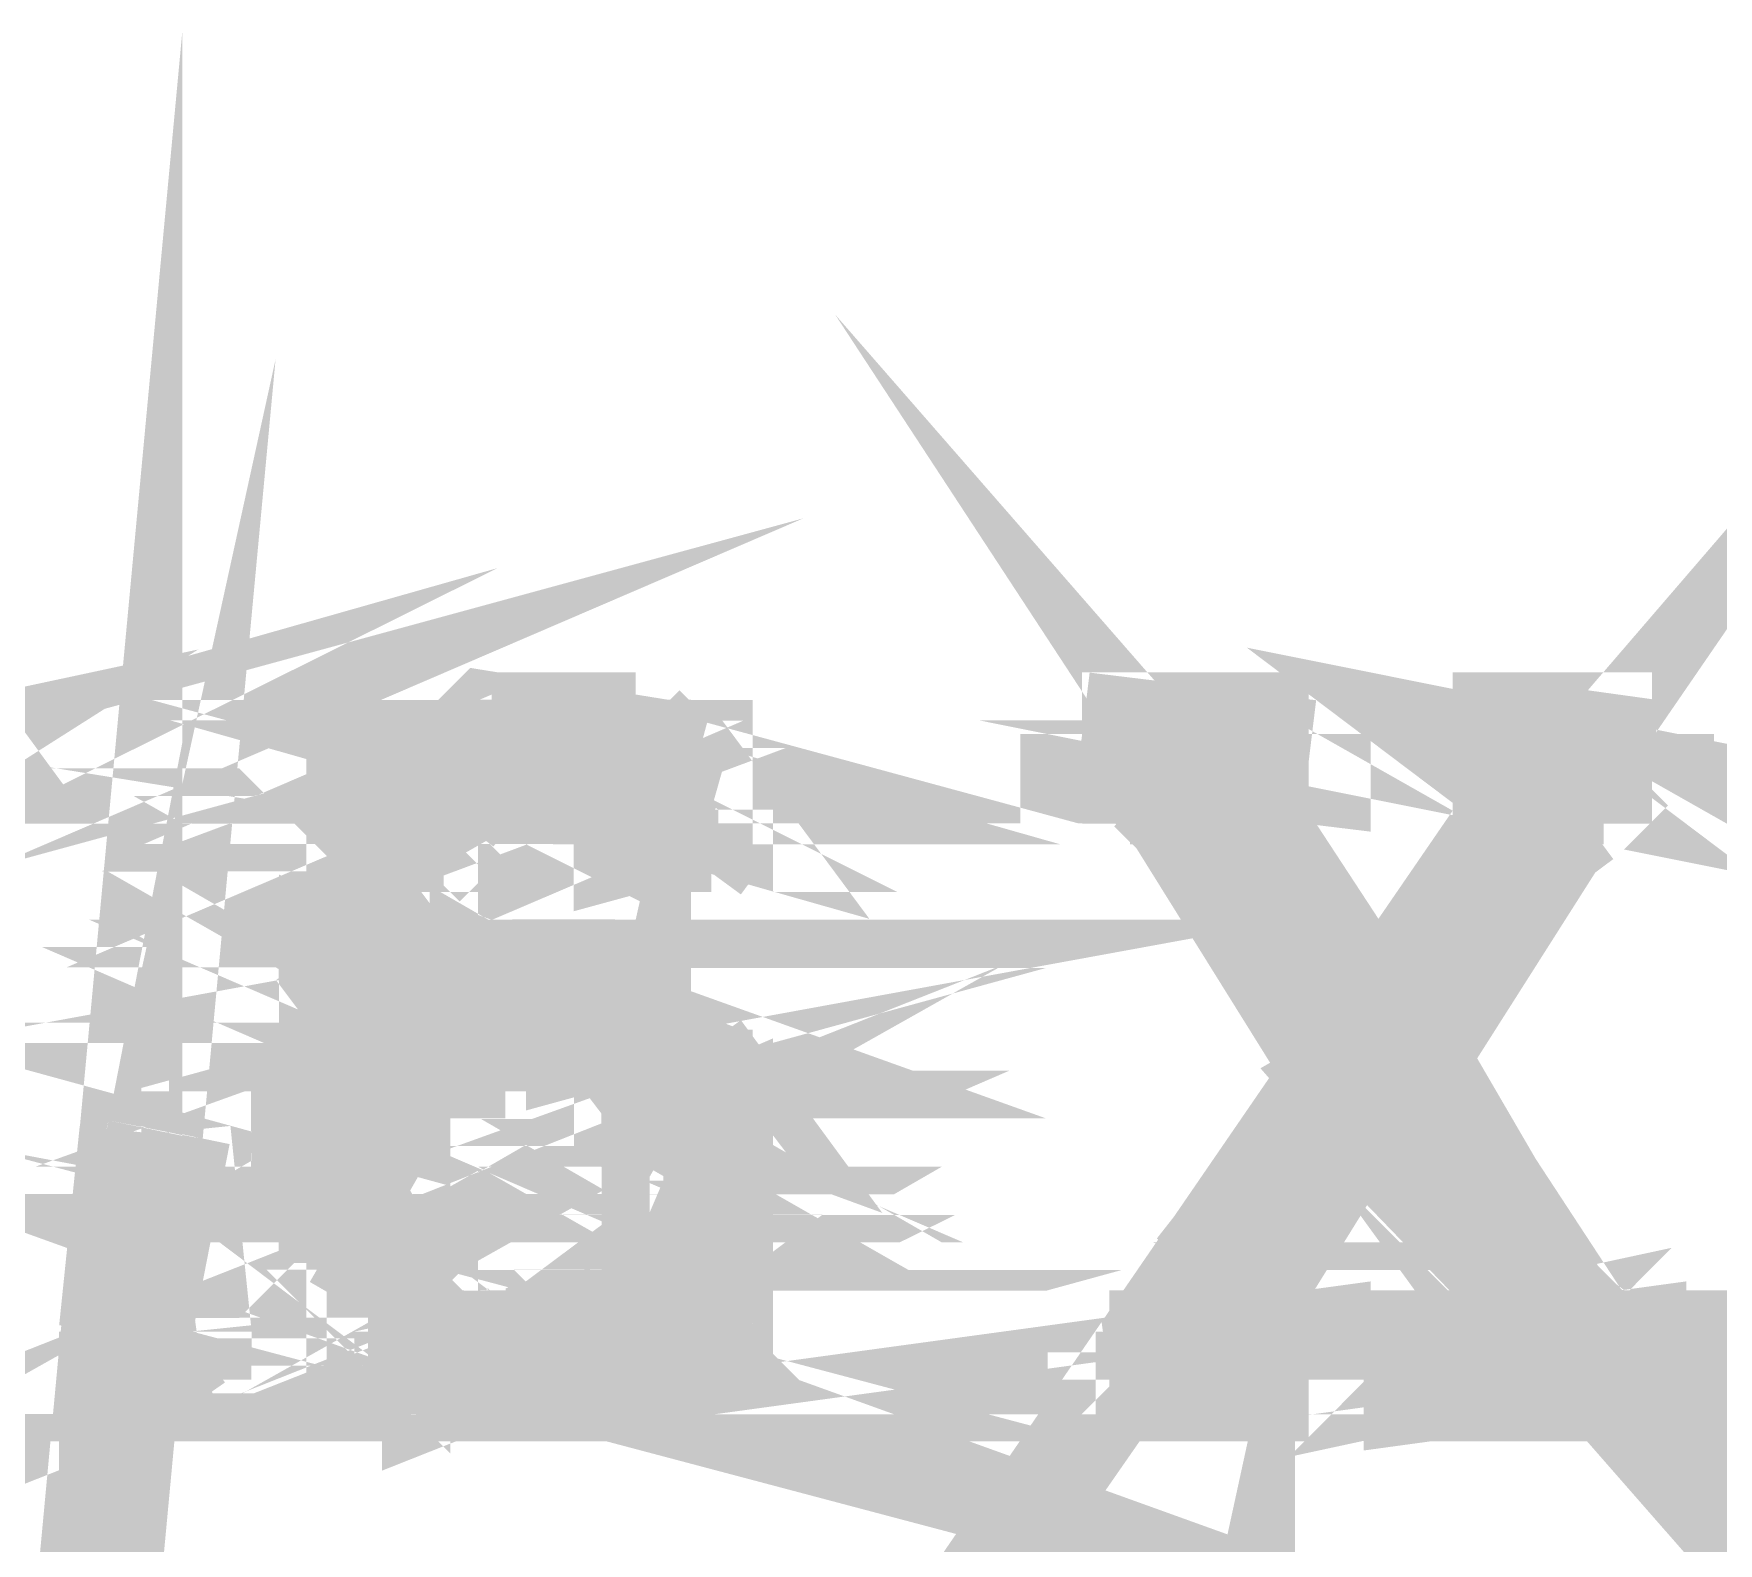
# Model space of a CAD drawing. Header units: inches. Extents: x -524 to 1067, y -71 to 1110.
# Drawn here: x 688.81 to 704.61, y 134.83 to 148.98 of the extents above; entities that cross this region are included whole.
import ezdxf

# ---------------------------------------------------------------- set-up
doc = ezdxf.new("R2010")
doc.units = ezdxf.units.IN
doc.header["$MEASUREMENT"] = 0
doc.layers.add('H', color=7, linetype='Continuous')
doc.layers.add('P', color=7, linetype='Continuous')

msp = doc.modelspace()

# ---------------------------------------------------------------- hatches: boundary and pattern name
at = {"layer": 'H', "linetype": 'Continuous'}
for points in [[(692.914, 142.153), (693.107, 142.347), (694.523, 142.347), (694.717, 142.153), (692.914, 142.153)], [(698.71, 142.153), (698.71, 142.347), (700.768, 142.347), (700.768, 142.153), (698.71, 142.153)], [(702.119, 142.153), (702.119, 142.347), (703.987, 142.153), (702.119, 142.153)], [(703.987, 142.153), (702.119, 142.347), (703.987, 142.347), (703.987, 142.153)], [(692.658, 141.894), (692.658, 142.153), (693.107, 142.153), (692.658, 141.704), (692.206, 141.445), (692.206, 141.704), (692.399, 141.704), (692.399, 141.894), (692.658, 141.894)], [(695.231, 141.704), (694.264, 141.894), (694.264, 142.153), (694.976, 142.153), (694.976, 141.894), (695.231, 141.704)], [(701.476, 139.577), (699.611, 141.704), (699.352, 141.894), (699.159, 141.894), (700.319, 142.153), (700.06, 141.894), (700.06, 141.704), (701.476, 139.577)], [(699.159, 141.894), (699.159, 142.153), (700.319, 142.153), (699.159, 141.894)], [(702.827, 141.894), (702.637, 142.153), (703.535, 141.894), (702.827, 141.894)], [(703.535, 141.894), (702.637, 142.153), (703.794, 142.153), (703.535, 141.894)], [(694.264, 141.704), (694.264, 141.894), (695.231, 141.704), (694.264, 141.704)], [(703.086, 141.445), (701.67, 139.387), (701.476, 139.577), (702.827, 141.704), (702.827, 141.894), (703.345, 141.894), (703.345, 141.704), (703.086, 141.445)], [(692.206, 141.445), (692.658, 141.704), (692.658, 141.445), (692.206, 141.445)], [(694.976, 141.186), (694.523, 141.445), (695.231, 141.704), (695.231, 141.445), (694.976, 141.186)], [(694.523, 141.445), (694.523, 141.704), (695.231, 141.704), (694.523, 141.445)], [(701.217, 139.128), (699.611, 141.704), (701.476, 139.577), (701.217, 139.128)], [(691.947, 140.737), (691.947, 141.186), (692.206, 141.445), (692.658, 141.445), (692.399, 141.186), (692.399, 140.996), (692.206, 140.737), (692.206, 139.387), (691.498, 139.577), (691.757, 139.836), (691.757, 140.737), (691.947, 140.737)], [(694.523, 141.186), (694.523, 141.445), (694.976, 141.186), (694.523, 141.186)], [(692.914, 139.836), (693.107, 140.095), (694.264, 140.095), (694.523, 139.836), (692.914, 139.836)], [(692.206, 139.387), (692.658, 139.836), (693.107, 139.836), (692.914, 139.577), (692.658, 139.577), (692.206, 139.387)], [(694.009, 139.577), (694.009, 139.836), (694.717, 139.836), (694.717, 139.577), (694.976, 139.577), (694.976, 139.387), (695.231, 139.128), (695.231, 138.226), (694.717, 138.226), (694.717, 139.128), (694.523, 139.128), (694.523, 139.387), (694.264, 139.577), (694.009, 139.577)], [(691.498, 139.128), (691.498, 139.577), (692.206, 139.387), (691.498, 139.128)], [(692.206, 139.128), (692.206, 139.387), (692.658, 139.577), (692.658, 139.387), (692.399, 139.387), (692.399, 139.128), (692.206, 139.128)], [(701.217, 139.128), (701.476, 139.577), (701.67, 139.387), (703.086, 137.069), (701.217, 139.128)], [(691.498, 139.128), (692.206, 139.387), (692.206, 139.128), (691.498, 139.128)], [(691.498, 138.679), (691.498, 139.128), (692.206, 139.128), (692.206, 138.934), (691.498, 138.679)], [(699.801, 137.259), (701.217, 139.128), (701.217, 138.934), (700.06, 137.069), (700.06, 136.81), (699.611, 136.81), (699.801, 137.069), (699.801, 137.259)], [(702.637, 137.069), (701.217, 138.934), (701.217, 139.128), (703.086, 137.069), (702.637, 137.069)], [(691.498, 138.42), (691.498, 138.679), (692.206, 138.934), (692.206, 137.518), (691.757, 137.711), (691.757, 138.226), (691.498, 138.42)], [(689.629, 136.361), (689.629, 136.81), (689.888, 138.679), (690.082, 138.679), (690.341, 136.81), (690.341, 136.361), (689.629, 136.361)], [(694.717, 137.518), (694.717, 138.226), (695.231, 138.226), (695.231, 137.259), (694.976, 137.259), (694.976, 137.069), (694.523, 136.551), (694.009, 136.551), (694.523, 137.069), (694.523, 137.259), (694.717, 137.518)], [(691.947, 137.259), (691.757, 137.518), (691.757, 137.711), (692.206, 137.518), (692.206, 137.259), (692.399, 137.259), (692.399, 136.81), (692.206, 136.81), (692.206, 137.069), (691.947, 137.069), (691.947, 137.259)], [(702.378, 136.551), (702.637, 136.81), (702.637, 137.069), (703.086, 137.069), (703.535, 136.551), (702.378, 136.551)], [(692.399, 136.551), (692.206, 136.81), (692.658, 136.81), (692.914, 136.551), (692.399, 136.551)], [(699.352, 136.551), (700.06, 136.81), (700.06, 136.551), (699.352, 136.551)], [(699.352, 136.551), (699.352, 136.81), (700.06, 136.81), (699.352, 136.551)], [(692.658, 136.361), (693.366, 136.551), (694.264, 136.361), (692.658, 136.361)], [(692.658, 136.361), (692.658, 136.551), (693.366, 136.551), (692.658, 136.361)], [(694.264, 136.361), (693.366, 136.551), (693.556, 136.551), (694.264, 136.361)], [(694.264, 136.361), (693.556, 136.551), (694.264, 136.551), (694.264, 136.361)], [(698.9, 136.361), (698.9, 136.551), (700.768, 136.551), (700.768, 136.361), (698.9, 136.361)], [(701.929, 136.361), (701.929, 136.551), (703.794, 136.551), (703.794, 136.361), (701.929, 136.361)]]:
    msp.add_hatch(color=256, dxfattribs=at).paths.add_polyline_path(points)

# ---------------------------------------------------------------- linework, layer by layer
at = {"layer": 'P'}
for points, const_width in [([(689.822, 138.679), (689.629, 136.616), (689.629, 136.81)], 1.157), ([(703.02, 141.511), (701.411, 139.642), (702.827, 141.704)], 1.157), ([(700.06, 141.704), (699.611, 141.704), (701.411, 139.642), (700.06, 141.704)], 1.157), ([(689.822, 138.679), (689.629, 136.616), (690.082, 138.679)], 1.157), ([(687.764, 141.511), (688.213, 141.704), (687.505, 141.511), (687.764, 141.511)], 1.157), ([(688.213, 141.96), (687.311, 141.704), (688.213, 142.153)], 1.161), ([(688.213, 142.153), (687.311, 141.96), (688.023, 142.412), (688.213, 142.153)], 1.161), ([(684.03, 142.153), (684.994, 142.153), (683.388, 142.412)], 1.161), ([(694.717, 142.153), (693.107, 142.412), (692.848, 142.153)], 1.161), ([(694.717, 142.153), (693.107, 142.412)], 1.161), ([(693.107, 142.412), (693.107, 142.412)], 1.161), ([(693.107, 142.412), (694.458, 142.412)], 1.157), ([(693.107, 142.412), (694.458, 142.412), (693.107, 142.412)], 1.157), ([(694.458, 142.412), (693.107, 142.412), (694.458, 142.412)], 1.157), ([(693.107, 142.412), (694.458, 142.412), (693.301, 142.412), (693.107, 142.412)], 1.157), ([(694.458, 142.412), (693.301, 142.412), (694.264, 142.412), (694.458, 142.412)], 1.157), ([(693.301, 142.412), (694.264, 142.412), (693.556, 142.412), (693.301, 142.412)], 1.157), ([(693.556, 142.412), (693.556, 142.412)], 1.161), ([(694.264, 142.412), (693.556, 142.412), (694.009, 142.412), (694.264, 142.412)], 1.157), ([(693.556, 142.412), (694.009, 142.412), (693.556, 142.412)], 1.157), ([(694.009, 142.412), (693.556, 142.412), (693.815, 142.412), (694.009, 142.412)], 1.157), ([(693.556, 142.412), (693.815, 142.412), (693.556, 142.412)], 1.157), ([(694.458, 142.412), (694.717, 142.153)], 1.161), ([(694.458, 142.412), (694.458, 142.412)], 1.161), ([(698.644, 142.412), (700.768, 142.153), (700.768, 142.412)], 1.161), ([(698.644, 142.412), (700.768, 142.153)], 1.161), ([(700.768, 142.412), (698.644, 142.412)], 1.157), ([(700.768, 142.153), (698.644, 142.153), (698.644, 142.412)], 1.157), ([(702.119, 142.412), (703.987, 142.153), (702.119, 142.412)], 1.161), ([(703.987, 142.153), (702.119, 142.412)], 1.161), ([(702.119, 142.412), (703.987, 142.412)], 1.157), ([(703.987, 142.412), (703.987, 142.153)], 1.161), ([(693.107, 142.153), (692.658, 141.96), (692.658, 142.153)], 1.157), ([(693.107, 142.153), (692.658, 141.96), (692.848, 141.96)], 1.157), ([(694.976, 142.153), (694.264, 142.153), (694.976, 141.96), (694.976, 142.153)], 1.157), ([(694.976, 141.96), (694.264, 141.96), (695.166, 141.704), (694.976, 141.96)], 1.161), ([(692.848, 141.96), (692.399, 141.704), (692.399, 141.96)], 1.161), ([(692.658, 142.153), (693.301, 142.153)], 1.161), ([(692.658, 142.153), (693.107, 142.153), (693.107, 142.153), (692.658, 142.153)], 1.161), ([(692.658, 142.153), (692.848, 142.153)], 1.161), ([(693.301, 142.153), (692.658, 142.153)], 1.157), ([(693.107, 142.153), (692.658, 142.153)], 1.157), ([(693.301, 142.153), (692.658, 142.153)], 1.157), ([(692.848, 142.153), (693.556, 142.153)], 1.161), ([(692.848, 142.153), (694.717, 142.153), (694.717, 142.153), (692.848, 142.153)], 1.161), ([(692.848, 141.96), (693.107, 142.153)], 1.161), ([(692.848, 142.153), (693.556, 142.153)], 1.161), ([(692.848, 142.153), (693.301, 142.153), (693.556, 142.153)], 1.161), ([(692.848, 142.153), (693.301, 142.153)], 1.161), ([(692.848, 142.153), (693.556, 142.153)], 1.161), ([(692.848, 142.153), (692.848, 142.153)], 1.161), ([(694.717, 142.153), (692.848, 142.153)], 1.157), ([(694.717, 142.153), (692.848, 142.153)], 1.157), ([(693.556, 142.153), (692.848, 142.153)], 1.157), ([(693.556, 142.153), (692.848, 142.153)], 1.157), ([(693.556, 142.153), (692.848, 142.153)], 1.157), ([(693.556, 142.153), (694.717, 142.153)], 1.161), ([(693.556, 142.153), (694.717, 142.153)], 1.161), ([(694.717, 142.153), (693.556, 142.153)], 1.157), ([(693.815, 142.153), (694.717, 142.153)], 1.161), ([(694.009, 142.153), (693.815, 142.153)], 1.161), ([(694.009, 142.153), (694.976, 142.153)], 1.161), ([(694.009, 142.153), (694.976, 142.153)], 1.161), ([(694.009, 142.153), (694.717, 142.153)], 1.161), ([(694.009, 142.153), (694.976, 142.153)], 1.161), ([(694.976, 142.153), (694.009, 142.153)], 1.157), ([(694.976, 142.153), (694.264, 142.153), (694.009, 142.153)], 1.157), ([(694.717, 142.153), (694.009, 142.153)], 1.157), ([(694.717, 142.153), (694.009, 142.153)], 1.157), ([(694.717, 142.153), (694.009, 142.153)], 1.157), ([(694.976, 141.96), (694.264, 141.96), (694.264, 142.153)], 1.161), ([(694.264, 142.153), (694.976, 141.96)], 1.157), ([(694.976, 142.153), (694.717, 142.153)], 1.157), ([(702.571, 142.153), (703.535, 141.96), (702.571, 142.153), (703.535, 141.96), (702.827, 141.96), (702.571, 142.153)], 1.161), ([(698.644, 142.153), (700.768, 142.153), (700.768, 142.153), (698.644, 142.153)], 1.161), ([(700.768, 142.153), (698.644, 142.153)], 1.157), ([(700.768, 142.153), (698.9, 142.153), (698.644, 142.153)], 1.157), ([(698.9, 142.153), (700.768, 142.153)], 1.161), ([(698.9, 142.153), (700.254, 142.153), (700.509, 142.153)], 1.161), ([(698.9, 142.153), (700.254, 142.153)], 1.161), ([(700.768, 142.153), (698.9, 142.153)], 1.157), ([(700.509, 142.153), (698.9, 142.153)], 1.157), ([(700.254, 142.153), (699.093, 142.153), (698.9, 142.153)], 1.157), ([(699.093, 142.153), (700.254, 142.153), (700.254, 142.153), (699.093, 142.153)], 1.161), ([(699.093, 141.96), (699.093, 142.153)], 1.161), ([(699.093, 141.96), (700.254, 142.153)], 1.157), ([(700.254, 142.153), (699.093, 142.153)], 1.157), ([(700.254, 142.153), (699.093, 141.96)], 1.157), ([(700.254, 142.153), (700.06, 141.96)], 1.157), ([(702.119, 142.153), (703.987, 142.153)], 1.161), ([(703.987, 142.153), (702.378, 142.153), (702.119, 142.153)], 1.157), ([(702.378, 142.153), (703.987, 142.153)], 1.161), ([(702.378, 142.153), (703.728, 142.153), (703.987, 142.153)], 1.161), ([(702.378, 142.153), (703.728, 142.153)], 1.161), ([(703.987, 142.153), (702.378, 142.153)], 1.157), ([(703.987, 142.153), (702.378, 142.153)], 1.157), ([(703.728, 142.153), (702.571, 142.153), (702.378, 142.153)], 1.157), ([(702.571, 142.153), (703.535, 141.96), (703.728, 142.153)], 1.161), ([(703.728, 142.153), (702.571, 142.153)], 1.157), ([(692.658, 141.96), (692.399, 141.96)], 1.161), ([(692.848, 141.96), (692.399, 141.96)], 1.161), ([(692.848, 141.96), (692.399, 141.704)], 1.161), ([(692.399, 141.96), (692.658, 141.96)], 1.157), ([(692.399, 141.96), (692.848, 141.96)], 1.157), ([(692.399, 141.96), (692.848, 141.96)], 1.157), ([(692.658, 141.704), (692.848, 141.96)], 1.161), ([(692.848, 141.96), (692.848, 141.96)], 1.161), ([(694.264, 141.96), (695.166, 141.704), (694.264, 141.96)], 1.161), ([(700.06, 141.96), (699.093, 141.96)], 1.161), ([(700.06, 141.96), (699.093, 141.96)], 1.161), ([(700.06, 141.96), (699.352, 141.96), (699.093, 141.96)], 1.161), ([(699.093, 141.96), (700.06, 141.96)], 1.157), ([(699.093, 141.96), (700.06, 141.96)], 1.157), ([(700.06, 141.96), (699.352, 141.96)], 1.161), ([(700.06, 141.96), (699.352, 141.96), (699.352, 141.96), (700.06, 141.96)], 1.161), ([(699.352, 141.96), (700.06, 141.704), (700.06, 141.96)], 1.161), ([(699.352, 141.96), (700.06, 141.704)], 1.161), ([(699.611, 141.704), (699.352, 141.96)], 1.161), ([(699.352, 141.96), (700.06, 141.96)], 1.157), ([(699.352, 141.96), (700.06, 141.96)], 1.157), ([(700.06, 141.96), (700.06, 141.96)], 1.161), ([(700.06, 141.96), (700.06, 141.96)], 1.161), ([(703.279, 141.96), (702.827, 141.96), (703.279, 141.704)], 1.161), ([(703.535, 141.96), (702.827, 141.96)], 1.161), ([(702.827, 141.96), (703.279, 141.704)], 1.161), ([(703.535, 141.96), (702.827, 141.96), (702.827, 141.96)], 1.161), ([(703.535, 141.96), (702.827, 141.96)], 1.161), ([(703.535, 141.96), (703.535, 141.96), (702.827, 141.96)], 1.161), ([(702.827, 141.96), (703.535, 141.96)], 1.157), ([(703.279, 141.704), (702.827, 141.704), (702.827, 141.96)], 1.157), ([(702.827, 141.96), (703.535, 141.96), (702.827, 141.96)], 1.157), ([(702.827, 141.96), (703.535, 141.96)], 1.157), ([(703.279, 141.704), (703.279, 141.96)], 1.157), ([(689.629, 136.616), (690.082, 138.679), (689.629, 136.361), (689.629, 136.616)], 1.157), ([(692.14, 141.704), (692.658, 141.704), (692.14, 141.511), (692.14, 141.704)], 1.157), ([(692.399, 141.704), (692.14, 141.704)], 1.161), ([(692.658, 141.704), (692.14, 141.511), (692.658, 141.704)], 1.157), ([(692.14, 141.704), (692.399, 141.704)], 1.157), ([(692.658, 141.704), (692.14, 141.704), (692.658, 141.704)], 1.157), ([(692.399, 141.704), (692.658, 141.704)], 1.157), ([(692.658, 141.704), (692.658, 141.704)], 1.161), ([(694.264, 141.704), (695.166, 141.704), (694.264, 141.704)], 1.157), ([(694.264, 141.704), (695.166, 141.704)], 1.157), ([(695.166, 141.704), (694.264, 141.704)], 1.157), ([(695.166, 141.704), (694.458, 141.511), (695.166, 141.704), (694.458, 141.511)], 1.161), ([(695.166, 141.704), (694.458, 141.511), (694.458, 141.704)], 1.161), ([(694.458, 141.511), (695.166, 141.511), (695.166, 141.704)], 1.157), ([(694.458, 141.704), (695.166, 141.704)], 1.157), ([(695.166, 141.704), (695.166, 141.704)], 1.161), ([(701.217, 139.128), (699.611, 141.704)], 1.161), ([(699.611, 141.704), (701.411, 139.642), (699.611, 141.704), (701.411, 139.642), (701.217, 139.128)], 1.157), ([(700.06, 141.704), (699.611, 141.704)], 1.157), ([(702.827, 141.704), (702.827, 141.704)], 1.161), ([(702.827, 141.704), (703.02, 141.511)], 1.161), ([(702.827, 141.704), (703.02, 141.511)], 1.161), ([(703.279, 141.704), (702.827, 141.704), (703.279, 141.704)], 1.157), ([(702.827, 141.704), (703.279, 141.704), (702.827, 141.704)], 1.157), ([(703.279, 141.704), (702.827, 141.704)], 1.157), ([(703.02, 141.511), (703.279, 141.704)], 1.157), ([(703.279, 141.704), (703.279, 141.704)], 1.161), ([(692.658, 141.511), (692.14, 141.511), (692.399, 141.252)], 1.161), ([(691.947, 141.252), (692.14, 141.511)], 1.161), ([(692.658, 141.511), (692.14, 141.511)], 1.161), ([(692.14, 141.511), (692.399, 141.252)], 1.161), ([(692.658, 141.511), (692.14, 141.511), (692.14, 141.511)], 1.161), ([(692.14, 141.511), (692.658, 141.511)], 1.157), ([(692.14, 141.511), (692.658, 141.511)], 1.157), ([(692.399, 141.252), (692.658, 141.511)], 1.157), ([(695.166, 141.511), (694.458, 141.511), (694.976, 141.252)], 1.157), ([(694.458, 141.511), (694.458, 141.511)], 1.161), ([(694.458, 141.511), (694.976, 141.252), (694.458, 141.511)], 1.157), ([(694.458, 141.511), (695.166, 141.511), (694.458, 141.511)], 1.157), ([(694.976, 141.252), (695.166, 141.511)], 1.161), ([(701.411, 139.642), (701.67, 139.387), (703.02, 141.511)], 1.161), ([(703.02, 141.511), (701.411, 139.642)], 1.157), ([(692.399, 141.252), (691.947, 141.252), (692.399, 140.996), (692.399, 141.252)], 1.157), ([(701.67, 139.387), (701.217, 139.128), (703.02, 137.069), (701.67, 139.387)], 1.157), ([(691.947, 141.252), (692.399, 140.996), (691.947, 140.996), (691.947, 141.252)], 1.157), ([(691.947, 141.252), (691.947, 141.252)], 1.161), ([(692.399, 141.252), (691.947, 141.252)], 1.157), ([(692.399, 141.252), (691.947, 141.252), (692.399, 141.252)], 1.157), ([(691.947, 141.252), (692.399, 141.252), (691.947, 141.252)], 1.157), ([(692.399, 141.252), (692.399, 141.252)], 1.161), ([(694.458, 141.252), (694.976, 141.252), (694.717, 141.252), (694.458, 141.252)], 1.157), ([(694.717, 141.252), (694.976, 141.252), (694.717, 141.252), (694.976, 141.252), (694.717, 141.252)], 1.157), ([(692.399, 140.996), (691.947, 140.803), (692.14, 140.803)], 1.157), ([(691.691, 140.803), (692.14, 140.544), (692.14, 140.803)], 1.157), ([(691.947, 140.996), (692.399, 140.996), (692.399, 140.996), (691.947, 140.996)], 1.161), ([(692.399, 140.996), (691.947, 140.803), (691.947, 140.996)], 1.157), ([(692.399, 140.996), (691.947, 140.996)], 1.157), ([(692.14, 140.803), (692.399, 140.996)], 1.161), ([(691.691, 140.803), (692.14, 140.544), (691.691, 140.544)], 1.157), ([(691.947, 140.803), (691.691, 140.803)], 1.161), ([(692.14, 140.803), (691.691, 140.803)], 1.161), ([(691.691, 140.544), (691.691, 140.803)], 1.161), ([(691.691, 140.803), (691.947, 140.803)], 1.157), ([(692.14, 140.544), (691.691, 140.544), (692.14, 140.288)], 1.157), ([(691.691, 140.544), (691.691, 140.544)], 1.161), ([(692.14, 140.544), (691.691, 140.544), (692.14, 140.544)], 1.157), ([(691.691, 140.544), (692.14, 140.544), (691.691, 140.544)], 1.157), ([(691.691, 140.544), (692.14, 140.288)], 1.157), ([(691.691, 140.288), (691.691, 140.544)], 1.157), ([(692.14, 140.544), (692.14, 140.544)], 1.161), ([(692.14, 140.288), (692.14, 140.544)], 1.161), ([(691.691, 140.288), (692.14, 140.095), (692.14, 140.288)], 1.157), ([(691.691, 140.288), (692.14, 140.095), (691.691, 140.095)], 1.157), ([(692.14, 140.288), (691.691, 140.288)], 1.161), ([(692.14, 140.288), (691.691, 140.288)], 1.161), ([(691.691, 140.095), (691.691, 140.288)], 1.161), ([(693.107, 140.095), (694.264, 140.095), (692.848, 139.836)], 1.157), ([(692.14, 140.095), (691.691, 140.095), (692.14, 139.836)], 1.157), ([(691.691, 140.095), (692.14, 139.836), (691.691, 139.836), (691.691, 140.095)], 1.157), ([(692.14, 139.836), (692.14, 140.095)], 1.161), ([(692.848, 139.836), (693.107, 140.095)], 1.161), ([(694.264, 140.095), (692.848, 139.836)], 1.157), ([(694.264, 140.095), (693.107, 140.095), (693.301, 140.095)], 1.157), ([(694.264, 140.095), (693.107, 140.095), (694.264, 140.095)], 1.157), ([(693.301, 140.095), (694.264, 140.095)], 1.161), ([(693.301, 140.095), (694.264, 140.095)], 1.161), ([(693.301, 140.095), (694.264, 140.095)], 1.161), ([(694.264, 140.095), (693.301, 140.095)], 1.157), ([(693.556, 140.095), (694.009, 140.095), (693.301, 140.095), (693.556, 140.095)], 1.157), ([(694.009, 140.095), (693.301, 140.095)], 1.157), ([(693.815, 140.095), (693.556, 140.095)], 1.161), ([(693.556, 140.095), (693.815, 140.095), (694.009, 140.095)], 1.157), ([(694.009, 140.095), (693.815, 140.095)], 1.161), ([(694.264, 140.095), (694.009, 140.095)], 1.157), ([(694.264, 140.095), (694.264, 140.095)], 1.161), ([(694.458, 139.836), (694.264, 140.095)], 1.157), ([(692.14, 139.836), (691.691, 139.836), (692.14, 139.642), (692.14, 139.836)], 1.157), ([(693.301, 136.616), (694.264, 136.361), (693.556, 136.616)], 1.161), ([(694.717, 139.836), (694.009, 139.642), (694.717, 139.642)], 1.157), ([(691.432, 139.642), (691.691, 139.836)], 1.157), ([(691.691, 139.836), (692.14, 139.836), (692.14, 139.836), (691.691, 139.836)], 1.161), ([(691.691, 139.836), (691.691, 139.836)], 1.161), ([(692.14, 139.836), (691.691, 139.836)], 1.157), ([(692.14, 139.836), (691.691, 139.836)], 1.157), ([(691.691, 139.836), (692.14, 139.642)], 1.157), ([(692.658, 139.836), (692.848, 139.642), (692.399, 139.642)], 1.161), ([(692.399, 139.642), (692.658, 139.836)], 1.157), ([(692.658, 139.836), (693.301, 139.836)], 1.161), ([(692.658, 139.836), (692.848, 139.642), (693.107, 139.836)], 1.161), ([(692.658, 139.836), (693.301, 139.836)], 1.161), ([(692.658, 139.836), (692.658, 139.836), (693.301, 139.836)], 1.161), ([(692.658, 139.836), (693.556, 139.836)], 1.161), ([(692.658, 139.836), (693.556, 139.836)], 1.161), ([(693.301, 139.836), (692.658, 139.836)], 1.157), ([(693.107, 139.836), (692.658, 139.836)], 1.157), ([(693.301, 139.836), (692.658, 139.836)], 1.157), ([(693.301, 139.836), (692.658, 139.836)], 1.157), ([(693.301, 139.836), (692.658, 139.836)], 1.157), ([(693.556, 139.836), (692.848, 139.836), (692.658, 139.836)], 1.157), ([(692.848, 139.836), (693.556, 139.836), (694.458, 139.836)], 1.161), ([(692.848, 139.836), (694.458, 139.836)], 1.161), ([(692.848, 139.836), (694.458, 139.836), (694.458, 139.836)], 1.161), ([(692.848, 139.836), (694.458, 139.836)], 1.161), ([(694.458, 139.836), (692.848, 139.836)], 1.157), ([(694.458, 139.836), (692.848, 139.836)], 1.157), ([(694.458, 139.836), (692.848, 139.836)], 1.157), ([(693.556, 139.836), (693.301, 139.836)], 1.157), ([(693.556, 139.836), (694.458, 139.836), (693.815, 139.836)], 1.161), ([(693.815, 139.836), (693.556, 139.836)], 1.157), ([(693.815, 139.836), (694.717, 139.836)], 1.161), ([(694.458, 139.836), (693.815, 139.836), (694.717, 139.836)], 1.161), ([(693.815, 139.836), (694.717, 139.836)], 1.161), ([(693.815, 139.836), (693.815, 139.836)], 1.161), ([(694.717, 139.836), (693.815, 139.836)], 1.157), ([(694.717, 139.836), (693.815, 139.836)], 1.157), ([(694.009, 139.836), (694.717, 139.836)], 1.161), ([(694.717, 139.836), (694.009, 139.642), (694.009, 139.836)], 1.157), ([(694.458, 139.387), (695.166, 139.128), (694.976, 139.387)], 1.161), ([(694.717, 139.836), (694.458, 139.836)], 1.157), ([(694.717, 139.642), (694.717, 139.836)], 1.161), ([(701.67, 139.387), (701.217, 139.128), (701.411, 139.642)], 1.157), ([(689.629, 136.361), (690.275, 136.616), (689.822, 136.361), (689.629, 136.361)], 1.157), ([(692.14, 139.642), (691.432, 139.642)], 1.161), ([(692.14, 139.642), (691.432, 139.642)], 1.161), ([(691.432, 139.642), (692.14, 139.387), (691.432, 139.642)], 1.157), ([(691.432, 139.642), (692.14, 139.387), (692.14, 139.642)], 1.157), ([(692.658, 139.642), (692.14, 139.387)], 1.161), ([(692.399, 139.642), (692.14, 139.387), (692.399, 139.642)], 1.161), ([(692.14, 139.387), (692.658, 139.387), (692.658, 139.642)], 1.157), ([(694.264, 139.642), (694.976, 139.387), (694.458, 139.387), (694.264, 139.642)], 1.157), ([(692.848, 139.642), (692.399, 139.642)], 1.161), ([(692.848, 139.642), (692.399, 139.642), (692.399, 139.642), (692.848, 139.642)], 1.161), ([(692.399, 139.642), (692.848, 139.642)], 1.157), ([(692.399, 139.642), (692.848, 139.642)], 1.157), ([(692.399, 139.642), (692.658, 139.642), (692.848, 139.642)], 1.157), ([(692.848, 139.642), (692.848, 139.642)], 1.161), ([(694.717, 139.642), (694.264, 139.642), (694.009, 139.642)], 1.161), ([(694.009, 139.642), (694.717, 139.642)], 1.157), ([(694.717, 139.642), (694.264, 139.642)], 1.161), ([(694.976, 139.642), (694.264, 139.642), (694.264, 139.642), (694.976, 139.642)], 1.161), ([(694.264, 139.642), (694.976, 139.642)], 1.157), ([(694.264, 139.642), (694.976, 139.642)], 1.157), ([(694.264, 139.642), (694.976, 139.387), (694.976, 139.642)], 1.157), ([(694.976, 139.642), (694.717, 139.642)], 1.161), ([(701.411, 139.642), (701.67, 139.387)], 1.161), ([(691.432, 139.387), (692.14, 139.387)], 1.161), ([(691.432, 139.128), (691.432, 139.387)], 1.161), ([(692.14, 139.387), (691.432, 139.128), (692.14, 139.387)], 1.157), ([(692.14, 139.387), (691.432, 139.128)], 1.157), ([(692.399, 139.128), (692.14, 139.387)], 1.161), ([(692.14, 139.387), (692.14, 139.387), (692.14, 139.387)], 1.161), ([(692.14, 139.128), (692.399, 139.128), (692.14, 139.128), (692.14, 139.387), (692.14, 139.128)], 1.157), ([(692.14, 139.387), (692.399, 139.387), (692.399, 139.128)], 1.157), ([(692.399, 139.387), (692.658, 139.387)], 1.161), ([(692.658, 139.387), (692.399, 139.387)], 1.157), ([(694.458, 139.387), (694.976, 139.387), (694.976, 139.387), (694.458, 139.387)], 1.161), ([(694.458, 139.387), (694.458, 139.387)], 1.161), ([(694.458, 139.387), (695.166, 139.128)], 1.161), ([(694.976, 139.387), (694.458, 139.387)], 1.157), ([(694.976, 139.387), (694.458, 139.387)], 1.157), ([(694.976, 139.387), (694.458, 139.387)], 1.157), ([(695.166, 139.128), (694.458, 139.128), (694.458, 139.387)], 1.157), ([(694.717, 139.128), (695.166, 138.934), (695.166, 139.128)], 1.157), ([(692.14, 139.128), (691.432, 139.128), (692.14, 139.128), (691.432, 139.128), (692.14, 138.934), (692.14, 139.128)], 1.157), ([(692.14, 138.934), (691.432, 138.934), (691.432, 139.128)], 1.161), ([(691.432, 139.128), (691.432, 139.128)], 1.161), ([(691.432, 139.128), (692.14, 138.934)], 1.157), ([(692.14, 139.128), (691.432, 139.128)], 1.157), ([(691.432, 139.128), (692.14, 139.128)], 1.157), ([(695.166, 139.128), (694.458, 139.128), (695.166, 139.128)], 1.157), ([(694.458, 139.128), (695.166, 139.128)], 1.157), ([(694.717, 139.128), (694.458, 139.128)], 1.157), ([(695.166, 139.128), (694.717, 139.128)], 1.161), ([(695.166, 139.128), (694.717, 139.128)], 1.161), ([(695.166, 138.934), (694.717, 138.934), (694.717, 139.128)], 1.161), ([(694.717, 139.128), (695.166, 138.934)], 1.157), ([(694.717, 138.934), (695.166, 138.679), (695.166, 138.934)], 1.157), ([(695.166, 139.128), (695.166, 139.128)], 1.161), ([(701.217, 139.128), (699.801, 137.325), (701.217, 139.128)], 1.161), ([(701.217, 139.128), (703.02, 137.069), (701.217, 139.128)], 1.157), ([(683.129, 138.934), (684.479, 138.679), (683.129, 138.679), (683.129, 138.934)], 1.157), ([(691.432, 138.934), (692.14, 138.934), (691.432, 138.679), (691.432, 138.934)], 1.157), ([(692.14, 138.934), (691.432, 138.934)], 1.161), ([(692.14, 138.934), (691.432, 138.679), (692.14, 138.934)], 1.157), ([(691.432, 138.934), (692.14, 138.934)], 1.157), ([(692.14, 138.934), (692.14, 138.934)], 1.161), ([(695.166, 138.934), (694.717, 138.934)], 1.161), ([(694.717, 138.934), (695.166, 138.679)], 1.157), ([(694.717, 138.679), (694.717, 138.934)], 1.157), ([(701.217, 138.934), (699.801, 137.325)], 1.157), ([(700.06, 137.069), (701.217, 138.934)], 1.157), ([(701.217, 138.934), (703.02, 137.069)], 1.161), ([(703.02, 137.069), (702.571, 137.069), (701.217, 138.934)], 1.157), ([(689.822, 138.679), (689.629, 136.81), (689.822, 138.679), (689.822, 138.679), (689.629, 136.81)], 1.161), ([(690.082, 138.679), (689.629, 136.361)], 1.157), ([(690.082, 138.679), (689.822, 138.679)], 1.161), ([(690.275, 136.81), (690.082, 138.679)], 1.157), ([(691.432, 138.679), (692.14, 138.679), (692.14, 138.679), (691.432, 138.679)], 1.161), ([(691.432, 138.485), (691.432, 138.679)], 1.161), ([(692.14, 138.679), (691.432, 138.679)], 1.157), ([(692.14, 138.679), (691.432, 138.485)], 1.157), ([(692.14, 138.679), (691.432, 138.485)], 1.157), ([(692.14, 138.485), (692.14, 138.679)], 1.157), ([(695.166, 138.679), (694.717, 138.485), (695.166, 138.485), (695.166, 138.679)], 1.157), ([(694.717, 138.679), (695.166, 138.679), (694.717, 138.485)], 1.157), ([(695.166, 138.679), (694.717, 138.679)], 1.161), ([(695.166, 138.679), (694.717, 138.679)], 1.161), ([(694.717, 138.485), (694.717, 138.679)], 1.161), ([(694.717, 138.679), (695.166, 138.679)], 1.157), ([(694.717, 138.485), (695.166, 138.226), (695.166, 138.485)], 1.157), ([(695.166, 138.679), (695.166, 138.679)], 1.161), ([(692.14, 138.485), (691.691, 138.226), (692.14, 138.226)], 1.157), ([(691.432, 138.485), (692.14, 138.485)], 1.161), ([(691.432, 138.485), (692.14, 138.485)], 1.161), ([(692.14, 138.485), (691.691, 138.226), (691.432, 138.485)], 1.157), ([(692.14, 138.226), (692.14, 138.485)], 1.161), ([(694.717, 138.485), (695.166, 138.226), (694.717, 138.226), (694.717, 138.485)], 1.157), ([(695.166, 138.485), (694.717, 138.485), (694.717, 138.485), (695.166, 138.485)], 1.161), ([(694.717, 138.485), (695.166, 138.485)], 1.157), ([(691.691, 138.226), (692.14, 138.033), (692.14, 138.226)], 1.157), ([(695.166, 138.226), (694.717, 138.226), (695.166, 138.226), (694.717, 138.226), (695.166, 138.033), (695.166, 138.226)], 1.157), ([(692.14, 138.226), (691.691, 138.226), (691.691, 138.226), (692.14, 138.226)], 1.161), ([(692.14, 138.033), (691.691, 138.033), (691.691, 138.226)], 1.161), ([(691.691, 138.226), (692.14, 138.226)], 1.157), ([(691.691, 138.226), (692.14, 138.033)], 1.157), ([(694.717, 138.226), (694.717, 138.226)], 1.161), ([(694.717, 138.226), (695.166, 138.033)], 1.157), ([(694.717, 138.033), (694.717, 138.226)], 1.157), ([(695.166, 138.226), (694.717, 138.226)], 1.157), ([(694.717, 138.226), (695.166, 138.226)], 1.157), ([(694.717, 138.033), (695.166, 137.777), (695.166, 138.033)], 1.157), ([(692.14, 138.033), (691.691, 138.033)], 1.161), ([(691.691, 138.033), (692.14, 137.777)], 1.157), ([(691.691, 138.033), (692.14, 137.777)], 1.157), ([(691.691, 137.777), (691.691, 138.033)], 1.157), ([(692.14, 137.777), (692.14, 138.033)], 1.161), ([(694.717, 138.033), (695.166, 137.777), (694.717, 137.777), (694.717, 138.033)], 1.157), ([(695.166, 138.033), (694.717, 138.033)], 1.161), ([(695.166, 138.033), (694.717, 138.033)], 1.161), ([(691.691, 137.777), (692.14, 137.518), (692.14, 137.777)], 1.157), ([(696.326, 132.883), (696.775, 133.335), (696.326, 132.689)], 1.161), ([(694.717, 137.777), (695.166, 137.777), (694.717, 137.518), (694.717, 137.777)], 1.157), ([(692.14, 137.777), (691.691, 137.777)], 1.161), ([(692.14, 137.777), (691.691, 137.777)], 1.161), ([(692.14, 137.777), (691.691, 137.777), (691.691, 137.777), (692.14, 137.777)], 1.161), ([(691.691, 137.777), (692.14, 137.518), (691.691, 137.777)], 1.157), ([(691.691, 137.777), (692.14, 137.777)], 1.157), ([(691.691, 137.777), (692.14, 137.777)], 1.157), ([(692.14, 137.777), (692.14, 137.777)], 1.161), ([(695.166, 137.777), (694.717, 137.518), (695.166, 137.518), (695.166, 137.777)], 1.157), ([(695.166, 137.777), (694.717, 137.777), (695.166, 137.777)], 1.157), ([(695.166, 137.777), (695.166, 137.777)], 1.161), ([(703.02, 137.069), (702.571, 137.069), (703.02, 137.069), (702.571, 137.069), (703.279, 136.81), (703.02, 137.069)], 1.157), ([(691.691, 137.518), (692.14, 137.518), (691.947, 137.325), (691.691, 137.518)], 1.161), ([(692.14, 137.518), (691.947, 137.325)], 1.161), ([(691.947, 137.325), (692.14, 137.325), (692.14, 137.518)], 1.157), ([(695.166, 137.325), (694.458, 137.325), (694.717, 137.518)], 1.161), ([(695.166, 137.518), (694.717, 137.518), (694.717, 137.518), (695.166, 137.518)], 1.161), ([(694.717, 137.518), (695.166, 137.325), (695.166, 137.518)], 1.157), ([(694.717, 137.518), (695.166, 137.518)], 1.157), ([(694.717, 137.518), (695.166, 137.325)], 1.157), ([(691.947, 137.325), (692.399, 137.325), (691.947, 137.069), (691.947, 137.325)], 1.157), ([(691.947, 137.325), (691.947, 137.325), (691.947, 137.325)], 1.161), ([(692.399, 137.325), (692.14, 137.325)], 1.161), ([(695.166, 137.325), (694.458, 137.325)], 1.161), ([(694.458, 137.069), (694.458, 137.325)], 1.161), ([(699.801, 137.325), (700.06, 137.069)], 1.161), ([(699.801, 137.325), (700.06, 137.069)], 1.161), ([(692.399, 137.325), (691.947, 137.069), (692.399, 137.069), (692.399, 137.325)], 1.157), ([(692.14, 137.325), (692.399, 137.325)], 1.157), ([(694.976, 137.325), (694.458, 137.069), (694.976, 137.069), (694.976, 137.325)], 1.157), ([(694.458, 137.325), (694.976, 137.325), (694.458, 137.069)], 1.157), ([(694.458, 137.325), (694.976, 137.325), (695.166, 137.325)], 1.157), ([(700.06, 128.054), (699.611, 130.372), (700.06, 132.434), (700.06, 128.054)], 1.157), ([(700.06, 137.069), (699.801, 137.069), (699.801, 137.325)], 1.157), ([(692.14, 137.069), (692.399, 136.81), (692.14, 136.81), (692.14, 137.069)], 1.161), ([(691.947, 137.069), (691.947, 137.069)], 1.161), ([(692.14, 137.069), (691.947, 137.069)], 1.161), ([(691.947, 137.069), (692.399, 137.069), (691.947, 137.069)], 1.157), ([(692.399, 137.069), (691.947, 137.069), (692.399, 137.069)], 1.157), ([(691.947, 137.069), (692.399, 137.069), (692.14, 137.069)], 1.157), ([(692.399, 137.069), (692.399, 137.069)], 1.161), ([(692.399, 137.069), (692.399, 136.81), (692.399, 137.069)], 1.161), ([(694.458, 137.069), (694.717, 136.81), (694.264, 136.81)], 1.161), ([(694.264, 136.81), (694.458, 137.069)], 1.157), ([(694.458, 137.069), (694.458, 137.069)], 1.161), ([(694.458, 137.069), (694.458, 137.069)], 1.161), ([(694.458, 137.069), (694.717, 136.81), (694.976, 137.069)], 1.161), ([(694.458, 137.069), (694.976, 137.069), (694.458, 137.069)], 1.157), ([(694.976, 137.069), (694.458, 137.069), (694.976, 137.069)], 1.157), ([(694.458, 137.069), (694.976, 137.069), (694.458, 137.069)], 1.157), ([(694.976, 137.069), (694.458, 137.069)], 1.157), ([(694.976, 137.069), (694.976, 137.069)], 1.161), ([(699.801, 137.069), (699.611, 136.81), (699.801, 137.069)], 1.161), ([(699.611, 136.81), (700.06, 136.81), (700.06, 137.069)], 1.161), ([(700.06, 137.069), (699.611, 136.81)], 1.157), ([(700.06, 137.069), (700.06, 137.069), (700.06, 137.069)], 1.161), ([(702.571, 137.069), (703.279, 136.81), (702.571, 136.81)], 1.157), ([(703.279, 136.81), (702.378, 136.616), (702.571, 136.81)], 1.161), ([(702.571, 136.81), (702.571, 137.069)], 1.161), ([(709.524, 136.616), (708.816, 136.616), (709.524, 136.81), (709.524, 136.616)], 1.157), ([(689.629, 136.361), (690.275, 136.81)], 1.161), ([(689.629, 136.361), (690.275, 136.81), (689.629, 136.361), (689.629, 136.361), (690.275, 136.81)], 1.161), ([(690.275, 136.616), (690.275, 136.81)], 1.161), ([(694.717, 136.81), (694.009, 136.616), (694.458, 136.616)], 1.157), ([(694.264, 136.81), (694.717, 136.81), (694.009, 136.616)], 1.157), ([(692.658, 136.81), (692.399, 136.616), (692.848, 136.616)], 1.157), ([(692.14, 136.81), (692.658, 136.81), (692.399, 136.616)], 1.157), ([(692.399, 136.81), (692.14, 136.81)], 1.161), ([(692.399, 136.616), (692.14, 136.81)], 1.161), ([(692.14, 136.81), (692.399, 136.81)], 1.157), ([(692.658, 136.81), (692.14, 136.81), (692.658, 136.81)], 1.157), ([(692.658, 136.81), (692.658, 136.81)], 1.161), ([(692.848, 136.616), (692.658, 136.81)], 1.161), ([(694.009, 136.616), (694.264, 136.81)], 1.161), ([(694.717, 136.81), (694.264, 136.81)], 1.161), ([(694.717, 136.81), (694.264, 136.81), (694.264, 136.81), (694.717, 136.81)], 1.161), ([(694.264, 136.81), (694.717, 136.81)], 1.157), ([(694.264, 136.81), (694.717, 136.81)], 1.157), ([(694.264, 136.81), (694.717, 136.81)], 1.157), ([(694.458, 136.616), (694.717, 136.81)], 1.161), ([(694.717, 136.81), (694.717, 136.81)], 1.161), ([(694.717, 136.81), (694.717, 136.81)], 1.161), ([(698.9, 136.361), (700.768, 136.616), (700.768, 136.361)], 1.161), ([(700.06, 136.81), (699.352, 136.616), (700.06, 136.81), (699.352, 136.616)], 1.161), ([(700.06, 136.81), (699.352, 136.616), (699.352, 136.81)], 1.161), ([(699.352, 136.81), (700.06, 136.81)], 1.157), ([(699.611, 136.81), (700.06, 136.81)], 1.161), ([(699.611, 136.81), (700.06, 136.81)], 1.161), ([(699.611, 136.81), (700.06, 136.81), (700.06, 136.81)], 1.161), ([(700.06, 136.81), (699.611, 136.81)], 1.157), ([(700.06, 136.81), (699.611, 136.81)], 1.157), ([(700.06, 136.81), (699.611, 136.81)], 1.157), ([(700.06, 136.616), (700.06, 136.81)], 1.161), ([(701.863, 136.361), (703.728, 136.616), (703.728, 136.361)], 1.161), ([(703.279, 136.81), (702.378, 136.616)], 1.161), ([(702.571, 136.81), (702.571, 136.81)], 1.161), ([(703.279, 136.81), (702.571, 136.81), (703.279, 136.81)], 1.157), ([(702.571, 136.81), (703.279, 136.81), (702.571, 136.81)], 1.157), ([(703.279, 136.81), (702.571, 136.81), (703.279, 136.81)], 1.157), ([(702.571, 136.81), (703.279, 136.81)], 1.157), ([(703.279, 136.81), (703.279, 136.81)], 1.161), ([(703.279, 136.81), (703.279, 136.81)], 1.161), ([(703.535, 136.616), (703.279, 136.81)], 1.161), ([(684.738, 136.616), (682.869, 136.616), (684.479, 136.361)], 1.157), ([(682.869, 136.616), (684.479, 136.361), (683.129, 136.361)], 1.157), ([(689.629, 136.361), (690.275, 136.616)], 1.157), ([(690.275, 136.616), (689.822, 136.361), (690.275, 136.616)], 1.157), ([(689.822, 136.361), (690.275, 136.616), (689.822, 136.361)], 1.157), ([(690.275, 136.616), (689.822, 136.361)], 1.157), ([(690.275, 136.616), (690.275, 136.616)], 1.161), ([(690.275, 136.361), (690.275, 136.616)], 1.157), ([(692.658, 136.361), (694.264, 136.361), (693.301, 136.616), (692.658, 136.361)], 1.161), ([(692.848, 136.616), (692.399, 136.616), (692.399, 136.616), (692.848, 136.616)], 1.161), ([(692.399, 136.616), (692.848, 136.616)], 1.157), ([(692.399, 136.616), (692.848, 136.616)], 1.157), ([(692.399, 136.616), (692.848, 136.616), (692.658, 136.616), (692.399, 136.616)], 1.157), ([(693.301, 136.616), (692.658, 136.361), (692.658, 136.616)], 1.161), ([(693.301, 136.616), (692.658, 136.361), (693.301, 136.616), (693.301, 136.616)], 1.161), ([(692.848, 136.616), (692.658, 136.616), (692.848, 136.616)], 1.157), ([(693.107, 136.616), (692.658, 136.616), (693.301, 136.616), (693.107, 136.616)], 1.157), ([(692.658, 136.616), (693.301, 136.616)], 1.157), ([(698.9, 136.361), (700.768, 136.616), (698.9, 136.616)], 1.161), ([(692.848, 136.616), (692.848, 136.616)], 1.161), ([(693.556, 136.616), (693.301, 136.616)], 1.157), ([(694.264, 136.361), (693.556, 136.616), (693.556, 136.616), (694.264, 136.361)], 1.161), ([(693.556, 136.616), (694.264, 136.361)], 1.161), ([(694.264, 136.616), (693.556, 136.616), (693.815, 136.616)], 1.157), ([(694.264, 136.616), (693.556, 136.616)], 1.157), ([(693.815, 136.616), (694.264, 136.616)], 1.161), ([(694.458, 136.616), (694.009, 136.616), (694.009, 136.616), (694.458, 136.616)], 1.161), ([(694.009, 136.616), (694.264, 136.616), (694.009, 136.616)], 1.157), ([(694.009, 136.616), (694.458, 136.616)], 1.157), ([(694.009, 136.616), (694.264, 136.616)], 1.157), ([(694.264, 136.616), (694.458, 136.616)], 1.161), ([(694.264, 136.361), (694.264, 136.616)], 1.157), ([(701.863, 136.361), (703.728, 136.616), (701.863, 136.616), (701.863, 136.361)], 1.161), ([(700.768, 136.616), (698.9, 136.616)], 1.161), ([(698.9, 136.616), (698.9, 136.361)], 1.157), ([(698.9, 136.616), (699.093, 136.616), (700.768, 136.616)], 1.157), ([(699.093, 136.616), (699.093, 136.616)], 1.161), ([(700.254, 136.616), (699.093, 136.616), (700.254, 136.616)], 1.157), ([(700.509, 136.616), (699.093, 136.616), (700.768, 136.616), (700.509, 136.616)], 1.157), ([(700.06, 136.616), (699.093, 136.616), (700.06, 136.616)], 1.157), ([(700.254, 136.616), (699.093, 136.616)], 1.157), ([(699.093, 136.616), (700.254, 136.616)], 1.157), ([(699.352, 136.616), (700.06, 136.616), (699.093, 136.616), (699.352, 136.616)], 1.157), ([(699.352, 136.616), (700.06, 136.616)], 1.157), ([(703.728, 136.616), (701.863, 136.616), (701.863, 136.616)], 1.161), ([(703.728, 136.616), (703.728, 136.616), (701.863, 136.616)], 1.161), ([(701.863, 136.616), (703.728, 136.616)], 1.157), ([(701.863, 136.616), (703.728, 136.616)], 1.157), ([(702.119, 136.616), (703.728, 136.616), (702.119, 136.616)], 1.157), ([(702.378, 136.616), (703.535, 136.616), (702.378, 136.616), (703.535, 136.616), (702.119, 136.616), (702.378, 136.616)], 1.157), ([(703.535, 136.616), (702.119, 136.616), (703.728, 136.616)], 1.157), ([(702.378, 136.616), (703.535, 136.616)], 1.157), ([(703.728, 136.616), (703.535, 136.616)], 1.161), ([(689.822, 136.361), (689.822, 136.361)], 1.161), ([(689.822, 136.361), (690.275, 136.361)], 1.161), ([(689.822, 136.361), (690.275, 136.361)], 1.161), ([(689.822, 136.361), (689.822, 136.361)], 1.161), ([(689.822, 136.361), (690.275, 136.361), (690.275, 136.361), (689.822, 136.361)], 1.161), ([(690.082, 136.361), (689.822, 136.361)], 1.161), ([(690.275, 136.361), (689.822, 136.361)], 1.157), ([(690.275, 136.361), (689.822, 136.361)], 1.157), ([(690.275, 136.361), (690.082, 136.361)], 1.157), ([(692.658, 136.361), (692.848, 136.361)], 1.161), ([(692.658, 136.361), (694.264, 136.361), (694.009, 136.361)], 1.161), ([(694.009, 136.361), (692.658, 136.361)], 1.157), ([(694.009, 136.361), (692.658, 136.361)], 1.157), ([(692.848, 136.361), (694.009, 136.361)], 1.161), ([(692.848, 136.361), (694.009, 136.361)], 1.161), ([(692.848, 136.361), (692.848, 136.361)], 1.161), ([(692.848, 136.361), (694.009, 136.361), (694.009, 136.361), (692.848, 136.361)], 1.161), ([(693.815, 136.361), (692.848, 136.361), (693.107, 136.361)], 1.157), ([(693.815, 136.361), (692.848, 136.361)], 1.157), ([(694.009, 136.361), (692.848, 136.361)], 1.157), ([(694.009, 136.361), (692.848, 136.361)], 1.157), ([(693.107, 136.361), (693.301, 136.361)], 1.161), ([(693.556, 136.361), (693.107, 136.361), (693.815, 136.361)], 1.161), ([(693.107, 136.361), (693.815, 136.361)], 1.161), ([(693.301, 136.361), (693.107, 136.361)], 1.157), ([(693.556, 136.361), (693.301, 136.361)], 1.161), ([(693.301, 136.361), (693.556, 136.361)], 1.157), ([(693.815, 136.361), (693.556, 136.361)], 1.157), ([(694.009, 136.361), (693.815, 136.361)], 1.157), ([(700.768, 136.361), (698.9, 136.361)], 1.157), ([(703.728, 136.361), (701.863, 136.361)], 1.157), ([(706.564, 130.565), (704.889, 128.247), (706.305, 130.824)], 1.157)]:
    msp.add_lwpolyline(points, dxfattribs=dict(at, const_width=const_width))

doc.saveas('drawing.dxf')
